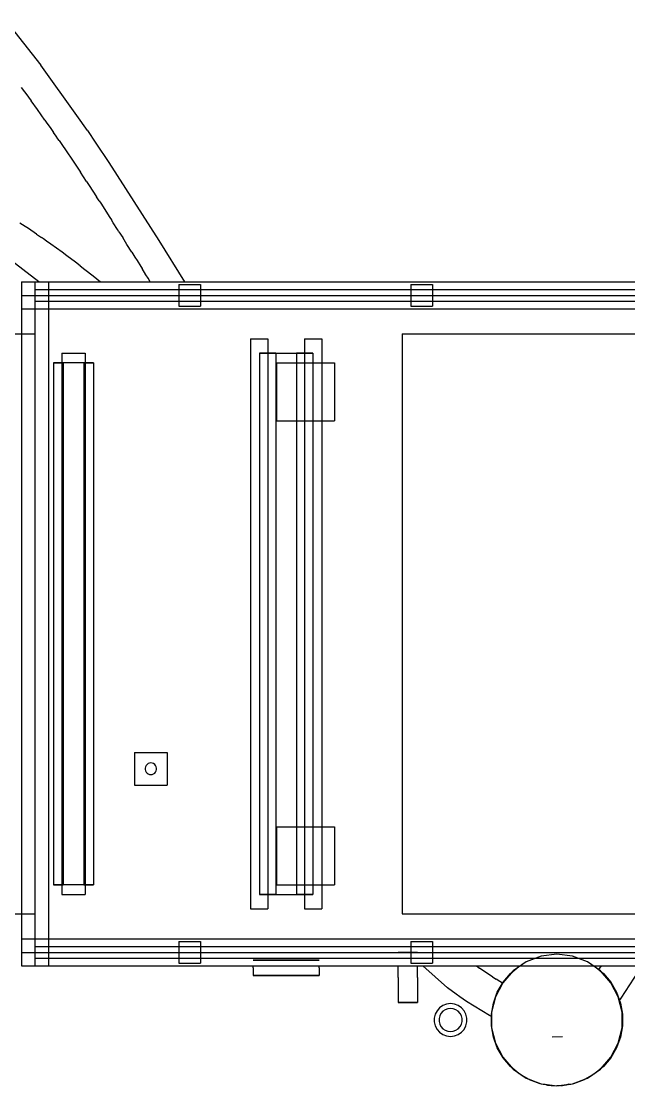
# Model space of a CAD drawing. Header units: millimetres. Extents: x -808 to -5, y -418 to 283.
# Drawn here: x -318.2 to -283.6, y -251.8 to -191.2 of the extents above; entities that cross this region are included whole.
import ezdxf

# ---------------------------------------------------------------- set-up
doc = ezdxf.new("R2010")
doc.units = ezdxf.units.MM
doc.layers.add('HIDDEN', color=8, linetype='Continuous')
doc.layers.add('VISIBLE', color=7, linetype='Continuous')

msp = doc.modelspace()

# ---------------------------------------------------------------- linework, layer by layer
at = {"layer": 'HIDDEN'}
for points in [[(-318.17, -206.059), (-316.63, -206.059)], [(-318.17, -206.059), (-318.17, -207.599)], [(-317.4, -206.059), (-97.4, -206.059)], [(-317.4, -206.059), (-97.4, -206.059)], [(-317.4, -206.059), (-317.4, -207.599)], [(-317.4, -206.059), (-317.4, -207.599)], [(-317.4, -206.059), (-97.4, -206.059)], [(-317.4, -206.059), (-317.4, -207.599)], [(-317.4, -206.059), (-316.63, -206.059)], [(-317.4, -206.499), (-97.4, -206.499)], [(-317.4, -206.499), (-97.4, -206.499)], [(-317.4, -206.499), (-317.4, -207.159)], [(-317.4, -206.499), (-317.4, -207.159)], [(-316.63, -206.059), (-316.63, -207.599)], [(-316.63, -206.059), (-316.63, -207.599)], [(-309.216, -206.213), (-307.984, -206.213)], [(-309.216, -206.213), (-307.984, -206.213)], [(-309.216, -206.213), (-309.216, -207.445)], [(-309.216, -206.213), (-309.216, -207.445)], [(-307.984, -206.213), (-307.984, -207.445)], [(-307.984, -206.213), (-307.984, -207.445)], [(-296.016, -206.213), (-294.784, -206.213)], [(-296.016, -206.213), (-294.784, -206.213)], [(-296.016, -206.213), (-296.016, -207.445)], [(-296.016, -206.213), (-296.016, -207.445)], [(-294.784, -206.213), (-294.784, -207.445)], [(-294.784, -206.213), (-294.784, -207.445)], [(-318.17, -206.829), (-318.17, -207.599)], [(-318.17, -206.829), (-316.63, -206.829)], [(-318.17, -206.829), (-316.63, -206.829)], [(-318.17, -206.829), (-318.17, -244.229)], [(-318.17, -206.829), (-318.17, -244.229)], [(-318.17, -206.829), (-316.63, -206.829)], [(-318.17, -206.829), (-318.17, -244.229)], [(-317.4, -206.829), (-97.4, -206.829)], [(-317.4, -206.829), (-97.4, -206.829)], [(-317.4, -206.829), (-317.4, -244.229)], [(-317.4, -206.829), (-317.4, -244.229)], [(-317.4, -206.829), (-97.4, -206.829)], [(-317.4, -206.829), (-97.4, -206.829)], [(-317.4, -206.829), (-317.4, -244.229)], [(-317.4, -206.829), (-317.4, -244.229)], [(-317.4, -206.829), (-97.4, -206.829)], [(-317.4, -206.829), (-97.4, -206.829)], [(-317.4, -206.829), (-317.4, -244.229)], [(-317.4, -206.829), (-317.4, -244.229)], [(-317.4, -207.159), (-97.4, -207.159)], [(-317.4, -207.159), (-97.4, -207.159)], [(-316.63, -206.829), (-316.63, -244.229)], [(-316.63, -206.829), (-316.63, -244.229)], [(-316.63, -206.829), (-316.63, -244.229)], [(-318.17, -207.599), (-316.63, -207.599)], [(-318.17, -207.599), (-316.63, -207.599)], [(-317.4, -207.599), (-97.4, -207.599)], [(-317.4, -207.599), (-97.4, -207.599)], [(-317.4, -207.599), (-97.4, -207.599)], [(-309.216, -207.445), (-307.984, -207.445)], [(-309.216, -207.445), (-307.984, -207.445)], [(-296.016, -207.445), (-294.784, -207.445)], [(-296.016, -207.445), (-294.784, -207.445)], [(-354.8, -209.029), (-317.4, -209.029)], [(-318.17, -209.029), (-317.4, -209.029)], [(-317.4, -209.029), (-317.4, -242.029)], [(-317.4, -209.029), (-317.4, -242.029)], [(-296.5, -209.029), (-232.7, -209.029)], [(-296.5, -209.029), (-232.7, -209.029)], [(-296.5, -209.029), (-296.5, -242.029)], [(-296.5, -209.029), (-296.5, -242.029)], [(-305.135, -209.304), (-304.145, -209.304)], [(-305.135, -209.304), (-304.145, -209.304)], [(-305.135, -209.304), (-305.135, -241.754)], [(-305.135, -209.304), (-305.135, -241.754)], [(-304.145, -209.304), (-304.145, -241.754)], [(-304.145, -209.304), (-304.145, -241.754)], [(-302.055, -209.304), (-301.065, -209.304)], [(-302.055, -209.304), (-301.065, -209.304)], [(-302.055, -209.304), (-302.055, -241.754)], [(-302.055, -209.304), (-302.055, -241.754)], [(-301.065, -209.304), (-301.065, -241.754)], [(-301.065, -209.304), (-301.065, -241.754)], [(-315.86, -210.129), (-314.54, -210.129)], [(-315.86, -210.129), (-314.54, -210.129)], [(-315.86, -210.129), (-315.86, -240.929)], [(-315.86, -210.129), (-315.86, -240.929)], [(-315.86, -210.129), (-314.54, -210.129)], [(-315.86, -210.129), (-314.54, -210.129)], [(-315.86, -210.129), (-315.86, -240.929)], [(-315.86, -210.129), (-315.86, -240.929)], [(-314.54, -210.129), (-314.54, -240.929)], [(-314.54, -210.129), (-314.54, -240.929)], [(-314.54, -210.129), (-314.54, -240.929)], [(-314.54, -210.129), (-314.54, -240.929)], [(-304.615, -210.129), (-302.515, -210.129)], [(-304.615, -210.129), (-303.685, -210.129)], [(-304.615, -210.129), (-304.615, -240.929)], [(-304.615, -210.129), (-302.515, -210.129)], [(-303.685, -210.129), (-304.615, -210.129)], [(-304.615, -210.129), (-304.615, -240.929)], [(-304.615, -210.129), (-302.515, -210.129)], [(-304.615, -210.129), (-303.685, -210.129)], [(-304.615, -210.129), (-304.615, -240.929)], [(-304.615, -210.129), (-302.515, -210.129)], [(-303.685, -210.129), (-304.615, -210.129)], [(-304.615, -210.129), (-304.615, -240.929)], [(-304.615, -210.129), (-302.515, -210.129)], [(-304.615, -210.129), (-303.685, -210.129)], [(-304.615, -210.129), (-304.615, -240.929)], [(-304.615, -210.129), (-302.515, -210.129)], [(-303.685, -210.129), (-304.615, -210.129)], [(-304.615, -210.129), (-304.615, -240.929)], [(-304.615, -210.129), (-302.515, -210.129)], [(-304.615, -210.129), (-303.685, -210.129)], [(-304.615, -210.129), (-304.615, -240.929)], [(-304.615, -210.129), (-302.515, -210.129)], [(-303.685, -210.129), (-304.615, -210.129)], [(-304.615, -210.129), (-304.615, -240.929)], [(-304.615, -210.129), (-302.515, -210.129)], [(-304.615, -210.129), (-303.685, -210.129)], [(-304.615, -210.129), (-304.615, -240.929)], [(-304.615, -210.129), (-302.515, -210.129)], [(-303.685, -210.129), (-304.615, -210.129)], [(-304.615, -210.129), (-304.615, -240.929)], [(-304.615, -210.129), (-302.515, -210.129)], [(-304.615, -210.129), (-303.685, -210.129)], [(-304.615, -210.129), (-304.615, -240.929)], [(-304.615, -210.129), (-302.515, -210.129)], [(-303.685, -210.129), (-304.615, -210.129)], [(-304.615, -210.129), (-304.615, -240.929)], [(-304.615, -210.129), (-302.515, -210.129)], [(-304.615, -210.129), (-303.685, -210.129)], [(-304.615, -210.129), (-304.615, -240.929)], [(-303.685, -210.129), (-301.585, -210.129)], [(-303.685, -210.129), (-303.685, -240.929)], [(-303.685, -210.129), (-301.585, -210.129)], [(-303.685, -210.129), (-303.685, -240.929)], [(-303.685, -210.129), (-301.585, -210.129)], [(-303.685, -210.129), (-303.685, -240.929)], [(-303.685, -210.129), (-301.585, -210.129)], [(-303.685, -210.129), (-303.685, -240.929)], [(-303.685, -210.129), (-301.585, -210.129)], [(-303.685, -210.129), (-303.685, -240.929)], [(-303.685, -210.129), (-301.585, -210.129)], [(-303.685, -210.129), (-303.685, -240.929)], [(-303.685, -210.129), (-301.585, -210.129)], [(-303.685, -210.129), (-303.685, -240.929)], [(-303.685, -210.129), (-301.585, -210.129)], [(-303.685, -210.129), (-303.685, -240.929)], [(-303.685, -210.129), (-301.585, -210.129)], [(-303.685, -210.129), (-303.685, -240.929)], [(-303.685, -210.129), (-301.585, -210.129)], [(-303.685, -210.129), (-303.685, -240.929)], [(-303.685, -210.129), (-301.585, -210.129)], [(-303.685, -210.129), (-303.685, -240.929)], [(-303.685, -210.129), (-301.585, -210.129)], [(-303.685, -210.129), (-303.685, -240.929)], [(-303.685, -210.129), (-301.585, -210.129)], [(-303.685, -210.129), (-303.685, -240.929)], [(-302.515, -210.129), (-301.585, -210.129)], [(-302.515, -210.129), (-302.515, -240.929)], [(-301.585, -210.129), (-302.515, -210.129)], [(-302.515, -210.129), (-302.515, -240.929)], [(-302.515, -210.129), (-301.585, -210.129)], [(-302.515, -210.129), (-302.515, -240.929)], [(-301.585, -210.129), (-302.515, -210.129)], [(-302.515, -210.129), (-302.515, -240.929)], [(-302.515, -210.129), (-301.585, -210.129)], [(-302.515, -210.129), (-302.515, -240.929)], [(-301.585, -210.129), (-302.515, -210.129)], [(-302.515, -210.129), (-302.515, -240.929)], [(-302.515, -210.129), (-301.585, -210.129)], [(-302.515, -210.129), (-302.515, -240.929)], [(-301.585, -210.129), (-302.515, -210.129)], [(-302.515, -210.129), (-302.515, -240.929)], [(-302.515, -210.129), (-301.585, -210.129)], [(-302.515, -210.129), (-302.515, -240.929)], [(-301.585, -210.129), (-302.515, -210.129)], [(-302.515, -210.129), (-302.515, -240.929)], [(-302.515, -210.129), (-301.585, -210.129)], [(-302.515, -210.129), (-302.515, -240.929)], [(-301.585, -210.129), (-302.515, -210.129)], [(-302.515, -210.129), (-302.515, -240.929)], [(-302.515, -210.129), (-301.585, -210.129)], [(-302.515, -210.129), (-302.515, -240.929)], [(-301.585, -210.129), (-301.585, -240.929)], [(-301.585, -210.129), (-301.585, -240.929)], [(-301.585, -210.129), (-301.585, -240.929)], [(-301.585, -210.129), (-301.585, -240.929)], [(-301.585, -210.129), (-301.585, -240.929)], [(-301.585, -210.129), (-301.585, -240.929)], [(-301.585, -210.129), (-301.585, -240.929)], [(-301.585, -210.129), (-301.585, -240.929)], [(-301.585, -210.129), (-301.585, -240.929)], [(-301.585, -210.129), (-301.585, -240.929)], [(-301.585, -210.129), (-301.585, -240.929)], [(-301.585, -210.129), (-301.585, -240.929)], [(-301.585, -210.129), (-301.585, -240.929)], [(-316.344, -210.679), (-315.781, -210.679)], [(-314.619, -210.679), (-316.344, -210.679)], [(-316.344, -210.679), (-316.344, -240.379)], [(-316.344, -210.679), (-315.781, -210.679)], [(-314.619, -210.679), (-316.344, -210.679)], [(-316.344, -210.679), (-316.344, -240.379)], [(-316.344, -210.679), (-315.781, -210.679)], [(-314.619, -210.679), (-316.344, -210.679)], [(-316.344, -210.679), (-316.344, -240.379)], [(-316.344, -210.679), (-315.781, -210.679)], [(-314.619, -210.679), (-316.344, -210.679)], [(-316.344, -210.679), (-316.344, -240.379)], [(-316.344, -210.679), (-315.781, -210.679)], [(-314.619, -210.679), (-316.344, -210.679)], [(-316.344, -210.679), (-316.344, -240.379)], [(-316.344, -210.679), (-315.781, -210.679)], [(-314.619, -210.679), (-316.344, -210.679)], [(-316.344, -210.679), (-316.344, -240.379)], [(-314.056, -210.679), (-315.781, -210.679)], [(-315.781, -210.679), (-315.781, -240.379)], [(-314.056, -210.679), (-315.781, -210.679)], [(-315.781, -210.679), (-315.781, -240.379)], [(-314.056, -210.679), (-315.781, -210.679)], [(-315.781, -210.679), (-315.781, -240.379)], [(-314.056, -210.679), (-315.781, -210.679)], [(-315.781, -210.679), (-315.781, -240.379)], [(-314.056, -210.679), (-315.781, -210.679)], [(-315.781, -210.679), (-315.781, -240.379)], [(-314.056, -210.679), (-315.781, -210.679)], [(-315.781, -210.679), (-315.781, -240.379)], [(-314.619, -210.679), (-314.056, -210.679)], [(-314.619, -210.679), (-314.619, -240.379)], [(-314.619, -210.679), (-314.056, -210.679)], [(-314.619, -210.679), (-314.619, -240.379)], [(-314.619, -210.679), (-314.056, -210.679)], [(-314.619, -210.679), (-314.619, -240.379)], [(-314.619, -210.679), (-314.056, -210.679)], [(-314.619, -210.679), (-314.619, -240.379)], [(-314.619, -210.679), (-314.056, -210.679)], [(-314.619, -210.679), (-314.619, -240.379)], [(-314.619, -210.679), (-314.056, -210.679)], [(-314.619, -210.679), (-314.619, -240.379)], [(-314.056, -210.679), (-314.056, -240.379)], [(-314.056, -210.679), (-314.056, -240.379)], [(-314.056, -210.679), (-314.056, -240.379)], [(-314.056, -210.679), (-314.056, -240.379)], [(-314.056, -210.679), (-314.056, -240.379)], [(-314.056, -210.679), (-314.056, -240.379)], [(-303.65, -210.679), (-300.35, -210.679)], [(-303.65, -210.679), (-300.35, -210.679)], [(-303.65, -210.679), (-303.65, -213.979)], [(-303.65, -210.679), (-303.65, -213.979)], [(-300.35, -210.679), (-300.35, -213.979)], [(-300.35, -210.679), (-300.35, -213.979)], [(-303.65, -213.979), (-300.35, -213.979)], [(-303.65, -213.979), (-300.35, -213.979)], [(-311.735, -232.844), (-309.865, -232.844)], [(-311.735, -232.844), (-309.865, -232.844)], [(-311.735, -232.844), (-311.735, -234.714)], [(-311.735, -232.844), (-311.735, -234.714)], [(-309.865, -232.844), (-309.865, -234.714)], [(-309.865, -232.844), (-309.865, -234.714)], [(-311.109, -233.662), (-311.128, -233.739)], [(-311.109, -233.662), (-311.128, -233.739)], [(-311.128, -233.739), (-311.128, -233.819)], [(-311.128, -233.739), (-311.128, -233.819)], [(-311.128, -233.819), (-311.109, -233.896)], [(-311.128, -233.819), (-311.109, -233.896)], [(-311.072, -233.591), (-311.109, -233.662)], [(-311.072, -233.591), (-311.109, -233.662)], [(-311.019, -233.532), (-311.072, -233.591)], [(-311.019, -233.532), (-311.072, -233.591)], [(-310.953, -233.487), (-311.019, -233.532)], [(-310.953, -233.487), (-311.019, -233.532)], [(-310.879, -233.458), (-310.953, -233.487)], [(-310.879, -233.458), (-310.953, -233.487)], [(-310.8, -233.449), (-310.879, -233.458)], [(-310.8, -233.449), (-310.879, -233.458)], [(-310.721, -233.458), (-310.8, -233.449)], [(-310.721, -233.458), (-310.8, -233.449)], [(-310.647, -233.487), (-310.721, -233.458)], [(-310.647, -233.487), (-310.721, -233.458)], [(-310.581, -233.532), (-310.647, -233.487)], [(-310.581, -233.532), (-310.647, -233.487)], [(-310.528, -233.591), (-310.581, -233.532)], [(-310.528, -233.591), (-310.581, -233.532)], [(-310.491, -233.662), (-310.528, -233.591)], [(-310.491, -233.662), (-310.528, -233.591)], [(-310.472, -233.739), (-310.491, -233.662)], [(-310.472, -233.739), (-310.491, -233.662)], [(-310.491, -233.896), (-310.472, -233.819)], [(-310.491, -233.896), (-310.472, -233.819)], [(-310.472, -233.819), (-310.472, -233.739)], [(-310.472, -233.819), (-310.472, -233.739)], [(-311.109, -233.896), (-311.072, -233.966)], [(-311.109, -233.896), (-311.072, -233.966)], [(-311.072, -233.966), (-311.019, -234.026)], [(-311.072, -233.966), (-311.019, -234.026)], [(-311.019, -234.026), (-310.953, -234.071)], [(-311.019, -234.026), (-310.953, -234.071)], [(-310.953, -234.071), (-310.879, -234.099)], [(-310.953, -234.071), (-310.879, -234.099)], [(-310.879, -234.099), (-310.8, -234.109)], [(-310.879, -234.099), (-310.8, -234.109)], [(-310.8, -234.109), (-310.721, -234.099)], [(-310.8, -234.109), (-310.721, -234.099)], [(-310.721, -234.099), (-310.647, -234.071)], [(-310.721, -234.099), (-310.647, -234.071)], [(-310.647, -234.071), (-310.581, -234.026)], [(-310.647, -234.071), (-310.581, -234.026)], [(-310.581, -234.026), (-310.528, -233.966)], [(-310.581, -234.026), (-310.528, -233.966)], [(-310.528, -233.966), (-310.491, -233.896)], [(-310.528, -233.966), (-310.491, -233.896)], [(-311.735, -234.714), (-309.865, -234.714)], [(-311.735, -234.714), (-309.865, -234.714)], [(-303.65, -237.079), (-300.35, -237.079)], [(-303.65, -237.079), (-300.35, -237.079)], [(-303.65, -237.079), (-303.65, -240.379)], [(-303.65, -237.079), (-303.65, -240.379)], [(-300.35, -237.079), (-300.35, -240.379)], [(-300.35, -237.079), (-300.35, -240.379)], [(-316.344, -240.379), (-315.781, -240.379)], [(-314.619, -240.379), (-316.344, -240.379)], [(-316.344, -240.379), (-315.781, -240.379)], [(-314.619, -240.379), (-316.344, -240.379)], [(-316.344, -240.379), (-315.781, -240.379)], [(-314.619, -240.379), (-316.344, -240.379)], [(-316.344, -240.379), (-315.781, -240.379)], [(-314.619, -240.379), (-316.344, -240.379)], [(-316.344, -240.379), (-315.781, -240.379)], [(-314.619, -240.379), (-316.344, -240.379)], [(-316.344, -240.379), (-315.781, -240.379)], [(-314.619, -240.379), (-316.344, -240.379)], [(-314.056, -240.379), (-315.781, -240.379)], [(-314.056, -240.379), (-315.781, -240.379)], [(-314.056, -240.379), (-315.781, -240.379)], [(-314.056, -240.379), (-315.781, -240.379)], [(-314.056, -240.379), (-315.781, -240.379)], [(-314.056, -240.379), (-315.781, -240.379)], [(-314.619, -240.379), (-314.056, -240.379)], [(-314.619, -240.379), (-314.056, -240.379)], [(-314.619, -240.379), (-314.056, -240.379)], [(-314.619, -240.379), (-314.056, -240.379)], [(-314.619, -240.379), (-314.056, -240.379)], [(-314.619, -240.379), (-314.056, -240.379)], [(-303.65, -240.379), (-300.35, -240.379)], [(-303.65, -240.379), (-300.35, -240.379)], [(-315.86, -240.929), (-314.54, -240.929)], [(-315.86, -240.929), (-314.54, -240.929)], [(-315.86, -240.929), (-314.54, -240.929)], [(-315.86, -240.929), (-314.54, -240.929)], [(-304.615, -240.929), (-302.515, -240.929)], [(-304.615, -240.929), (-303.685, -240.929)], [(-304.615, -240.929), (-302.515, -240.929)], [(-303.685, -240.929), (-304.615, -240.929)], [(-304.615, -240.929), (-302.515, -240.929)], [(-304.615, -240.929), (-303.685, -240.929)], [(-304.615, -240.929), (-302.515, -240.929)], [(-303.685, -240.929), (-304.615, -240.929)], [(-304.615, -240.929), (-302.515, -240.929)], [(-304.615, -240.929), (-303.685, -240.929)], [(-304.615, -240.929), (-302.515, -240.929)], [(-303.685, -240.929), (-304.615, -240.929)], [(-304.615, -240.929), (-302.515, -240.929)], [(-304.615, -240.929), (-303.685, -240.929)], [(-304.615, -240.929), (-302.515, -240.929)], [(-303.685, -240.929), (-304.615, -240.929)], [(-304.615, -240.929), (-302.515, -240.929)], [(-304.615, -240.929), (-303.685, -240.929)], [(-304.615, -240.929), (-302.515, -240.929)], [(-303.685, -240.929), (-304.615, -240.929)], [(-304.615, -240.929), (-302.515, -240.929)], [(-304.615, -240.929), (-303.685, -240.929)], [(-304.615, -240.929), (-302.515, -240.929)], [(-303.685, -240.929), (-304.615, -240.929)], [(-304.615, -240.929), (-302.515, -240.929)], [(-304.615, -240.929), (-303.685, -240.929)], [(-303.685, -240.929), (-301.585, -240.929)], [(-303.685, -240.929), (-301.585, -240.929)], [(-303.685, -240.929), (-301.585, -240.929)], [(-303.685, -240.929), (-301.585, -240.929)], [(-303.685, -240.929), (-301.585, -240.929)], [(-303.685, -240.929), (-301.585, -240.929)], [(-303.685, -240.929), (-301.585, -240.929)], [(-303.685, -240.929), (-301.585, -240.929)], [(-303.685, -240.929), (-301.585, -240.929)], [(-303.685, -240.929), (-301.585, -240.929)], [(-303.685, -240.929), (-301.585, -240.929)], [(-303.685, -240.929), (-301.585, -240.929)], [(-303.685, -240.929), (-301.585, -240.929)], [(-302.515, -240.929), (-301.585, -240.929)], [(-301.585, -240.929), (-302.515, -240.929)], [(-302.515, -240.929), (-301.585, -240.929)], [(-301.585, -240.929), (-302.515, -240.929)], [(-302.515, -240.929), (-301.585, -240.929)], [(-301.585, -240.929), (-302.515, -240.929)], [(-302.515, -240.929), (-301.585, -240.929)], [(-301.585, -240.929), (-302.515, -240.929)], [(-302.515, -240.929), (-301.585, -240.929)], [(-301.585, -240.929), (-302.515, -240.929)], [(-302.515, -240.929), (-301.585, -240.929)], [(-301.585, -240.929), (-302.515, -240.929)], [(-302.515, -240.929), (-301.585, -240.929)], [(-354.8, -242.029), (-317.4, -242.029)], [(-318.17, -242.029), (-317.4, -242.029)], [(-305.135, -241.754), (-304.145, -241.754)], [(-305.135, -241.754), (-304.145, -241.754)], [(-302.055, -241.754), (-301.065, -241.754)], [(-302.055, -241.754), (-301.065, -241.754)], [(-296.5, -242.029), (-232.7, -242.029)], [(-296.5, -242.029), (-232.7, -242.029)], [(-318.17, -243.459), (-316.63, -243.459)], [(-318.17, -243.459), (-316.63, -243.459)], [(-318.17, -243.459), (-318.17, -244.229)], [(-318.17, -243.459), (-318.17, -244.999)], [(-317.4, -243.459), (-97.4, -243.459)], [(-317.4, -243.459), (-97.4, -243.459)], [(-317.4, -243.459), (-317.4, -244.999)], [(-317.4, -243.459), (-317.4, -244.999)], [(-317.4, -243.459), (-97.4, -243.459)], [(-317.4, -243.459), (-317.4, -244.999)], [(-316.63, -243.459), (-316.63, -244.999)], [(-316.63, -243.459), (-316.63, -244.999)], [(-317.4, -243.899), (-97.4, -243.899)], [(-317.4, -243.899), (-97.4, -243.899)], [(-317.4, -243.899), (-317.4, -244.559)], [(-317.4, -243.899), (-317.4, -244.559)], [(-309.216, -243.613), (-307.984, -243.613)], [(-309.216, -243.613), (-307.984, -243.613)], [(-309.216, -243.613), (-309.216, -244.845)], [(-309.216, -243.613), (-309.216, -244.845)], [(-307.984, -243.613), (-307.984, -244.845)], [(-307.984, -243.613), (-307.984, -244.845)], [(-296.016, -243.613), (-294.784, -243.613)], [(-296.016, -243.613), (-294.784, -243.613)], [(-296.016, -243.613), (-296.016, -244.845)], [(-296.016, -243.613), (-296.016, -244.845)], [(-294.784, -243.613), (-294.784, -244.845)], [(-294.784, -243.613), (-294.784, -244.845)], [(-318.17, -244.229), (-316.63, -244.229)], [(-318.17, -244.229), (-316.63, -244.229)], [(-318.17, -244.229), (-316.63, -244.229)], [(-317.4, -244.229), (-97.4, -244.229)], [(-317.4, -244.229), (-97.4, -244.229)], [(-317.4, -244.229), (-97.4, -244.229)], [(-317.4, -244.229), (-97.4, -244.229)], [(-317.4, -244.229), (-97.4, -244.229)], [(-317.4, -244.229), (-97.4, -244.229)], [(-317.4, -244.559), (-97.4, -244.559)], [(-317.4, -244.559), (-97.4, -244.559)], [(-304.97, -244.669), (-304.956, -244.669)], [(-304.956, -244.669), (-304.97, -244.669)], [(-304.956, -244.669), (-304.848, -244.669)], [(-304.848, -244.669), (-304.956, -244.669)], [(-304.848, -244.669), (-304.639, -244.669)], [(-304.639, -244.669), (-304.848, -244.669)], [(-304.639, -244.669), (-304.34, -244.669)], [(-304.34, -244.669), (-304.639, -244.669)], [(-304.34, -244.669), (-303.969, -244.669)], [(-303.969, -244.669), (-304.34, -244.669)], [(-303.969, -244.669), (-303.548, -244.669)], [(-303.548, -244.669), (-303.969, -244.669)], [(-303.548, -244.669), (-303.1, -244.669)], [(-303.1, -244.669), (-303.548, -244.669)], [(-302.652, -244.669), (-303.1, -244.669)], [(-303.1, -244.669), (-302.652, -244.669)], [(-302.231, -244.669), (-302.652, -244.669)], [(-302.652, -244.669), (-302.231, -244.669)], [(-301.86, -244.669), (-302.231, -244.669)], [(-302.231, -244.669), (-301.86, -244.669)], [(-301.561, -244.669), (-301.86, -244.669)], [(-301.86, -244.669), (-301.561, -244.669)], [(-301.352, -244.669), (-301.561, -244.669)], [(-301.561, -244.669), (-301.352, -244.669)], [(-301.244, -244.669), (-301.352, -244.669)], [(-301.352, -244.669), (-301.244, -244.669)], [(-301.23, -244.669), (-301.244, -244.669)], [(-301.244, -244.669), (-301.23, -244.669)], [(-296.72, -244.229), (-296.716, -244.229)], [(-296.716, -244.229), (-296.72, -244.229)], [(-296.716, -244.229), (-296.684, -244.229)], [(-296.684, -244.229), (-296.716, -244.229)], [(-296.684, -244.229), (-296.623, -244.229)], [(-296.623, -244.229), (-296.684, -244.229)], [(-296.623, -244.229), (-296.535, -244.229)], [(-296.535, -244.229), (-296.623, -244.229)], [(-296.535, -244.229), (-296.426, -244.229)], [(-296.426, -244.229), (-296.535, -244.229)], [(-296.426, -244.229), (-296.302, -244.229)], [(-296.302, -244.229), (-296.426, -244.229)], [(-296.302, -244.229), (-296.17, -244.229)], [(-296.17, -244.229), (-296.302, -244.229)], [(-296.038, -244.229), (-296.17, -244.229)], [(-296.17, -244.229), (-296.038, -244.229)], [(-295.914, -244.229), (-296.038, -244.229)], [(-296.038, -244.229), (-295.914, -244.229)], [(-295.805, -244.229), (-295.914, -244.229)], [(-295.914, -244.229), (-295.805, -244.229)], [(-295.717, -244.229), (-295.805, -244.229)], [(-295.805, -244.229), (-295.717, -244.229)], [(-295.656, -244.229), (-295.717, -244.229)], [(-295.717, -244.229), (-295.656, -244.229)], [(-295.624, -244.229), (-295.656, -244.229)], [(-295.656, -244.229), (-295.624, -244.229)], [(-295.62, -244.229), (-295.624, -244.229)], [(-295.624, -244.229), (-295.62, -244.229)], [(-289.438, -244.767), (-290.18, -245.279)], [(-289.438, -244.767), (-290.067, -245.201)], [(-288.595, -244.448), (-289.438, -244.767)], [(-288.595, -244.448), (-289.438, -244.767)], [(-287.7, -244.339), (-288.595, -244.448)], [(-287.7, -244.339), (-288.595, -244.448)], [(-286.805, -244.448), (-287.7, -244.339)], [(-286.805, -244.448), (-287.7, -244.339)], [(-285.962, -244.767), (-286.805, -244.448)], [(-285.962, -244.767), (-286.805, -244.448)], [(-285.22, -245.279), (-285.962, -244.767)], [(-285.333, -245.201), (-285.962, -244.767)], [(-318.17, -244.999), (-316.63, -244.999)], [(-317.4, -244.999), (-97.4, -244.999)], [(-317.4, -244.999), (-97.4, -244.999)], [(-317.4, -244.999), (-97.4, -244.999)], [(-317.4, -244.999), (-316.63, -244.999)], [(-309.216, -244.845), (-307.984, -244.845)], [(-309.216, -244.845), (-307.984, -244.845)], [(-296.016, -244.845), (-294.784, -244.845)], [(-296.016, -244.845), (-294.784, -244.845)], [(-290.18, -245.279), (-290.778, -245.954)], [(-290.238, -245.345), (-290.771, -245.946)], [(-284.622, -245.954), (-285.22, -245.279)], [(-284.629, -245.946), (-285.162, -245.345)], [(-304.97, -245.549), (-304.956, -245.549)], [(-304.956, -245.549), (-304.848, -245.549)], [(-304.848, -245.549), (-304.639, -245.549)], [(-304.639, -245.549), (-304.34, -245.549)], [(-304.34, -245.549), (-303.969, -245.549)], [(-303.969, -245.549), (-303.548, -245.549)], [(-303.548, -245.549), (-303.1, -245.549)], [(-303.1, -245.549), (-302.652, -245.549)], [(-302.652, -245.549), (-302.231, -245.549)], [(-302.231, -245.549), (-301.86, -245.549)], [(-301.86, -245.549), (-301.561, -245.549)], [(-301.561, -245.549), (-301.352, -245.549)], [(-301.352, -245.549), (-301.244, -245.549)], [(-301.244, -245.549), (-301.23, -245.549)], [(-290.778, -245.954), (-291.197, -246.753)], [(-284.203, -246.753), (-284.622, -245.954)], [(-290.802, -246.001), (-291.149, -246.661)], [(-284.251, -246.661), (-284.598, -246.001)], [(-296.72, -247.089), (-296.716, -247.089)], [(-296.716, -247.089), (-296.684, -247.089)], [(-296.684, -247.089), (-296.623, -247.089)], [(-296.623, -247.089), (-296.535, -247.089)], [(-296.535, -247.089), (-296.426, -247.089)], [(-296.426, -247.089), (-296.302, -247.089)], [(-296.302, -247.089), (-296.17, -247.089)], [(-296.17, -247.089), (-296.038, -247.089)], [(-296.038, -247.089), (-295.914, -247.089)], [(-295.914, -247.089), (-295.805, -247.089)], [(-295.805, -247.089), (-295.717, -247.089)], [(-295.717, -247.089), (-295.656, -247.089)], [(-295.656, -247.089), (-295.624, -247.089)], [(-295.624, -247.089), (-295.62, -247.089)], [(-293.974, -247.171), (-294.185, -247.251)], [(-293.75, -247.144), (-293.974, -247.171)], [(-293.526, -247.171), (-293.75, -247.144)], [(-293.315, -247.251), (-293.526, -247.171)], [(-291.197, -246.753), (-291.413, -247.628)], [(-291.228, -246.878), (-291.381, -247.5)], [(-283.987, -247.628), (-284.203, -246.753)], [(-284.019, -247.5), (-284.172, -246.878)], [(-294.624, -247.747), (-294.678, -247.966)], [(-294.519, -247.548), (-294.624, -247.747)], [(-294.37, -247.379), (-294.519, -247.548)], [(-294.185, -247.251), (-294.37, -247.379)], [(-294.293, -247.704), (-294.367, -247.845)], [(-294.293, -247.704), (-294.367, -247.845)], [(-294.188, -247.585), (-294.293, -247.704)], [(-294.188, -247.585), (-294.293, -247.704)], [(-294.057, -247.494), (-294.188, -247.585)], [(-294.057, -247.494), (-294.188, -247.585)], [(-293.908, -247.438), (-294.057, -247.494)], [(-293.908, -247.438), (-294.057, -247.494)], [(-293.75, -247.419), (-293.908, -247.438)], [(-293.75, -247.419), (-293.908, -247.438)], [(-293.592, -247.438), (-293.75, -247.419)], [(-293.592, -247.438), (-293.75, -247.419)], [(-293.443, -247.494), (-293.592, -247.438)], [(-293.443, -247.494), (-293.592, -247.438)], [(-293.312, -247.585), (-293.443, -247.494)], [(-293.312, -247.585), (-293.443, -247.494)], [(-293.13, -247.379), (-293.315, -247.251)], [(-293.207, -247.704), (-293.312, -247.585)], [(-293.207, -247.704), (-293.312, -247.585)], [(-293.133, -247.845), (-293.207, -247.704)], [(-293.133, -247.845), (-293.207, -247.704)], [(-292.981, -247.548), (-293.13, -247.379)], [(-292.876, -247.747), (-292.981, -247.548)], [(-292.822, -247.966), (-292.876, -247.747)], [(-291.413, -247.628), (-291.413, -248.53)], [(-291.413, -247.679), (-291.413, -248.479)], [(-283.987, -248.53), (-283.987, -247.628)], [(-283.987, -248.479), (-283.987, -247.679)], [(-294.678, -247.966), (-294.678, -248.192)], [(-294.678, -248.192), (-294.624, -248.41)], [(-294.624, -248.41), (-294.519, -248.61)], [(-294.367, -247.845), (-294.405, -247.999)], [(-294.367, -247.845), (-294.405, -247.999)], [(-294.405, -247.999), (-294.405, -248.158)], [(-294.405, -247.999), (-294.405, -248.158)], [(-294.405, -248.158), (-294.367, -248.313)], [(-294.405, -248.158), (-294.367, -248.313)], [(-294.367, -248.313), (-294.293, -248.454)], [(-294.367, -248.313), (-294.293, -248.454)], [(-293.207, -248.454), (-293.133, -248.313)], [(-293.207, -248.454), (-293.133, -248.313)], [(-293.095, -247.999), (-293.133, -247.845)], [(-293.095, -247.999), (-293.133, -247.845)], [(-293.133, -248.313), (-293.095, -248.158)], [(-293.133, -248.313), (-293.095, -248.158)], [(-293.095, -248.158), (-293.095, -247.999)], [(-293.095, -248.158), (-293.095, -247.999)], [(-292.981, -248.61), (-292.876, -248.41)], [(-292.876, -248.41), (-292.822, -248.192)], [(-292.822, -248.192), (-292.822, -247.966)], [(-294.519, -248.61), (-294.37, -248.779)], [(-294.37, -248.779), (-294.185, -248.907)], [(-294.293, -248.454), (-294.188, -248.573)], [(-294.293, -248.454), (-294.188, -248.573)], [(-294.188, -248.573), (-294.057, -248.663)], [(-294.188, -248.573), (-294.057, -248.663)], [(-294.185, -248.907), (-293.974, -248.987)], [(-294.057, -248.663), (-293.908, -248.72)], [(-294.057, -248.663), (-293.908, -248.72)], [(-293.974, -248.987), (-293.75, -249.014)], [(-293.908, -248.72), (-293.75, -248.739)], [(-293.908, -248.72), (-293.75, -248.739)], [(-293.75, -248.739), (-293.592, -248.72)], [(-293.75, -248.739), (-293.592, -248.72)], [(-293.75, -249.014), (-293.526, -248.987)], [(-293.592, -248.72), (-293.443, -248.663)], [(-293.592, -248.72), (-293.443, -248.663)], [(-293.526, -248.987), (-293.315, -248.907)], [(-293.443, -248.663), (-293.312, -248.573)], [(-293.443, -248.663), (-293.312, -248.573)], [(-293.315, -248.907), (-293.13, -248.779)], [(-293.312, -248.573), (-293.207, -248.454)], [(-293.312, -248.573), (-293.207, -248.454)], [(-293.13, -248.779), (-292.981, -248.61)], [(-291.413, -248.53), (-291.197, -249.405)], [(-291.381, -248.658), (-291.228, -249.279)], [(-287.964, -249.031), (-287.381, -249.018)], [(-284.203, -249.405), (-283.987, -248.53)], [(-284.172, -249.279), (-284.019, -248.658)], [(-291.197, -249.405), (-290.778, -250.203)], [(-291.149, -249.497), (-290.802, -250.157)], [(-284.622, -250.203), (-284.203, -249.405)], [(-284.598, -250.157), (-284.251, -249.497)], [(-290.778, -250.203), (-290.18, -250.878)], [(-290.771, -250.211), (-290.238, -250.813)], [(-285.22, -250.878), (-284.622, -250.203)], [(-285.162, -250.813), (-284.629, -250.211)], [(-290.18, -250.878), (-289.438, -251.39)], [(-290.067, -250.956), (-289.553, -251.311)], [(-289.438, -251.39), (-288.595, -251.71)], [(-289.373, -251.415), (-289.056, -251.535)], [(-286.805, -251.71), (-285.962, -251.39)], [(-286.344, -251.535), (-286.027, -251.415)], [(-285.962, -251.39), (-285.22, -250.878)], [(-285.847, -251.311), (-285.333, -250.956)], [(-288.595, -251.71), (-287.7, -251.819)], [(-288.383, -251.736), (-287.7, -251.819)], [(-287.7, -251.819), (-286.805, -251.71)], [(-287.7, -251.819), (-287.017, -251.736)]]:
    msp.add_lwpolyline(points, dxfattribs=at)
at = {"layer": 'VISIBLE'}
for points in [[(-319.033, -191.23), (-317.065, -193.727)], [(-315.005, -196.586), (-317.065, -193.727)], [(-318.174, -194.998), (-317.988, -195.249)], [(-317.988, -195.249), (-317.921, -195.34)], [(-317.921, -195.34), (-317.616, -195.757)], [(-317.259, -196.252), (-317.616, -195.757)], [(-316.826, -196.861), (-317.259, -196.252)], [(-316.826, -196.861), (-316.714, -197.02)], [(-314.409, -197.454), (-315.005, -196.586)], [(-316.714, -197.02), (-316.535, -197.276)], [(-316.535, -197.276), (-316.341, -197.554)], [(-314.409, -197.454), (-313.924, -198.171)], [(-316.19, -197.774), (-316.341, -197.554)], [(-316.094, -197.913), (-316.19, -197.774)], [(-316.021, -198.019), (-316.094, -197.913)], [(-316.021, -198.019), (-315.466, -198.834)], [(-313.924, -198.171), (-313.19, -199.274)], [(-315.466, -198.834), (-315.416, -198.909)], [(-315.416, -198.909), (-314.813, -199.81)], [(-313.19, -199.274), (-310.356, -203.702)], [(-314.455, -200.352), (-314.813, -199.81)], [(-314.455, -200.352), (-314.31, -200.574)], [(-314.31, -200.574), (-314.099, -200.896)], [(-314.099, -200.896), (-313.888, -201.222)], [(-313.744, -201.443), (-313.888, -201.222)], [(-313.744, -201.443), (-313.654, -201.582)], [(-313.654, -201.582), (-313.127, -202.404)], [(-317.944, -202.917), (-318.254, -202.712)], [(-317.769, -203.034), (-317.944, -202.917)], [(-313.127, -202.404), (-313.041, -202.539)], [(-312.939, -202.698), (-313.041, -202.539)], [(-312.691, -203.09), (-312.939, -202.698)], [(-317.312, -203.344), (-317.769, -203.034)], [(-317.312, -203.344), (-317.032, -203.537)], [(-316.915, -203.618), (-317.032, -203.537)], [(-312.614, -203.211), (-312.691, -203.09)], [(-312.614, -203.211), (-312.403, -203.545)], [(-312.16, -203.931), (-312.403, -203.545)], [(-316.73, -203.747), (-316.915, -203.618)], [(-316.486, -203.919), (-316.73, -203.747)], [(-315.851, -204.375), (-316.486, -203.919)], [(-311.88, -204.377), (-312.16, -203.931)], [(-310.356, -203.702), (-308.894, -206.059)], [(-317.183, -206.059), (-319, -204.663)], [(-315.583, -204.572), (-315.851, -204.375)], [(-315.094, -204.937), (-315.583, -204.572)], [(-311.88, -204.377), (-311.708, -204.652)], [(-311.708, -204.652), (-311.588, -204.844)], [(-314.823, -205.143), (-315.094, -204.937)], [(-314.823, -205.143), (-314.553, -205.351)], [(-314.553, -205.351), (-314.092, -205.715)], [(-311.588, -204.844), (-311.377, -205.183)], [(-311.377, -205.183), (-311.302, -205.303)], [(-311.083, -205.654), (-311.302, -205.303)], [(-314.092, -205.715), (-313.669, -206.059)], [(-310.957, -205.857), (-311.083, -205.654)], [(-310.832, -206.059), (-310.957, -205.857)], [(-318.17, -206.059), (-317.4, -206.059)], [(-318.17, -206.059), (-318.17, -206.829)], [(-317.4, -206.059), (-97.4, -206.059)], [(-317.4, -206.059), (-317.4, -207.599)], [(-318.17, -206.829), (-316.63, -206.829)], [(-318.17, -206.829), (-318.17, -244.229)], [(-316.63, -206.829), (-316.63, -244.229)], [(-317.4, -207.599), (-97.4, -207.599)], [(-320.315, -209.029), (-318.17, -209.029)], [(-320.315, -242.029), (-318.17, -242.029)], [(-317.4, -243.459), (-97.4, -243.459)], [(-317.4, -243.459), (-317.4, -244.999)], [(-318.17, -244.229), (-318.17, -244.999)], [(-318.17, -244.229), (-316.63, -244.229)], [(-318.17, -244.999), (-317.4, -244.999)], [(-317.4, -244.999), (-97.4, -244.999)], [(-304.97, -245.109), (-304.97, -244.999)], [(-304.97, -245.109), (-304.97, -245.549)], [(-301.23, -245.109), (-301.23, -244.999)], [(-301.23, -245.109), (-301.23, -245.549)], [(-296.72, -245.659), (-296.72, -244.999)], [(-295.62, -245.659), (-295.62, -244.999)], [(-293.919, -246.242), (-295.328, -244.999)], [(-292.276, -244.999), (-292.108, -245.124)], [(-291.738, -245.38), (-292.108, -245.124)], [(-291.364, -245.626), (-291.738, -245.38)], [(-290.345, -245.434), (-289.845, -245.015)], [(-290.18, -245.279), (-290.238, -245.345)], [(-290.067, -245.201), (-290.18, -245.279)], [(-289.845, -245.015), (-289.817, -244.999)], [(-285.583, -244.999), (-285.555, -245.015)], [(-285.555, -245.015), (-285.055, -245.434)], [(-285.22, -245.279), (-285.333, -245.201)], [(-285.268, -245.124), (-285.326, -245.206)], [(-285.188, -244.999), (-285.268, -245.124)], [(-285.162, -245.345), (-285.22, -245.279)], [(-284.043, -246.831), (-283.059, -245.309)], [(-304.956, -245.549), (-304.97, -245.549)], [(-304.848, -245.549), (-304.956, -245.549)], [(-304.639, -245.549), (-304.848, -245.549)], [(-304.34, -245.549), (-304.639, -245.549)], [(-303.969, -245.549), (-304.34, -245.549)], [(-303.548, -245.549), (-303.969, -245.549)], [(-303.1, -245.549), (-303.548, -245.549)], [(-302.652, -245.549), (-303.1, -245.549)], [(-302.231, -245.549), (-302.652, -245.549)], [(-301.86, -245.549), (-302.231, -245.549)], [(-301.561, -245.549), (-301.86, -245.549)], [(-301.352, -245.549), (-301.561, -245.549)], [(-301.244, -245.549), (-301.352, -245.549)], [(-301.23, -245.549), (-301.244, -245.549)], [(-296.72, -245.659), (-296.72, -247.089)], [(-295.62, -245.659), (-295.62, -247.089)], [(-291.364, -245.626), (-291.15, -245.761)], [(-290.954, -245.88), (-291.15, -245.761)], [(-291.09, -246.498), (-290.764, -245.934)], [(-290.789, -245.975), (-290.954, -245.88)], [(-290.778, -245.954), (-290.802, -246.001)], [(-290.771, -245.946), (-290.778, -245.954)], [(-290.764, -245.934), (-290.345, -245.434)], [(-285.055, -245.434), (-284.636, -245.934)], [(-284.636, -245.934), (-284.31, -246.498)], [(-284.622, -245.954), (-284.629, -245.946)], [(-284.598, -246.001), (-284.622, -245.954)], [(-293.422, -246.615), (-293.919, -246.242)], [(-291.313, -247.111), (-291.09, -246.498)], [(-284.31, -246.498), (-284.087, -247.111)], [(-296.716, -247.089), (-296.72, -247.089)], [(-296.684, -247.089), (-296.716, -247.089)], [(-296.623, -247.089), (-296.684, -247.089)], [(-296.535, -247.089), (-296.623, -247.089)], [(-296.426, -247.089), (-296.535, -247.089)], [(-296.302, -247.089), (-296.426, -247.089)], [(-296.17, -247.089), (-296.302, -247.089)], [(-296.038, -247.089), (-296.17, -247.089)], [(-295.914, -247.089), (-296.038, -247.089)], [(-295.805, -247.089), (-295.914, -247.089)], [(-295.717, -247.089), (-295.805, -247.089)], [(-295.656, -247.089), (-295.717, -247.089)], [(-295.624, -247.089), (-295.656, -247.089)], [(-295.62, -247.089), (-295.624, -247.089)], [(-293.974, -247.171), (-294.185, -247.251)], [(-293.75, -247.144), (-293.974, -247.171)], [(-293.526, -247.171), (-293.75, -247.144)], [(-293.315, -247.251), (-293.526, -247.171)], [(-293.215, -246.764), (-293.422, -246.615)], [(-292.845, -247.019), (-293.215, -246.764)], [(-291.527, -247.827), (-292.845, -247.019)], [(-291.426, -247.753), (-291.313, -247.111)], [(-291.197, -246.753), (-291.228, -246.878)], [(-291.149, -246.661), (-291.197, -246.753)], [(-284.203, -246.753), (-284.251, -246.661)], [(-284.172, -246.878), (-284.203, -246.753)], [(-284.142, -246.96), (-284.043, -246.831)], [(-284.087, -247.111), (-283.974, -247.753)], [(-294.624, -247.747), (-294.678, -247.966)], [(-294.519, -247.548), (-294.624, -247.747)], [(-294.37, -247.379), (-294.519, -247.548)], [(-294.185, -247.251), (-294.37, -247.379)], [(-293.13, -247.379), (-293.315, -247.251)], [(-292.981, -247.548), (-293.13, -247.379)], [(-292.876, -247.747), (-292.981, -247.548)], [(-292.822, -247.966), (-292.876, -247.747)], [(-291.426, -248.405), (-291.426, -247.753)], [(-291.381, -247.5), (-291.413, -247.628)], [(-291.413, -247.628), (-291.413, -247.679)], [(-283.987, -247.628), (-284.019, -247.5)], [(-283.987, -247.679), (-283.987, -247.628)], [(-283.974, -247.753), (-283.974, -248.405)], [(-294.678, -247.966), (-294.678, -248.192)], [(-294.678, -248.192), (-294.624, -248.41)], [(-294.624, -248.41), (-294.519, -248.61)], [(-292.981, -248.61), (-292.876, -248.41)], [(-292.876, -248.41), (-292.822, -248.192)], [(-292.822, -248.192), (-292.822, -247.966)], [(-291.426, -247.881), (-291.527, -247.827)], [(-291.313, -249.047), (-291.426, -248.405)], [(-283.974, -248.405), (-284.087, -249.047)], [(-294.519, -248.61), (-294.37, -248.779)], [(-294.37, -248.779), (-294.185, -248.907)], [(-294.185, -248.907), (-293.974, -248.987)], [(-293.974, -248.987), (-293.75, -249.014)], [(-293.75, -249.014), (-293.526, -248.987)], [(-293.526, -248.987), (-293.315, -248.907)], [(-293.315, -248.907), (-293.13, -248.779)], [(-293.13, -248.779), (-292.981, -248.61)], [(-291.413, -248.479), (-291.413, -248.53)], [(-291.413, -248.53), (-291.381, -248.658)], [(-284.019, -248.658), (-283.987, -248.53)], [(-283.987, -248.53), (-283.987, -248.479)], [(-291.09, -249.659), (-291.313, -249.047)], [(-291.228, -249.279), (-291.197, -249.405)], [(-291.197, -249.405), (-291.149, -249.497)], [(-284.087, -249.047), (-284.31, -249.659)], [(-284.251, -249.497), (-284.203, -249.405)], [(-284.203, -249.405), (-284.172, -249.279)], [(-290.764, -250.224), (-291.09, -249.659)], [(-290.802, -250.157), (-290.778, -250.203)], [(-290.778, -250.203), (-290.771, -250.211)], [(-290.345, -250.723), (-290.764, -250.224)], [(-284.636, -250.224), (-285.055, -250.723)], [(-284.31, -249.659), (-284.636, -250.224)], [(-284.629, -250.211), (-284.622, -250.203)], [(-284.622, -250.203), (-284.598, -250.157)], [(-289.845, -251.142), (-290.345, -250.723)], [(-290.238, -250.813), (-290.18, -250.878)], [(-285.055, -250.723), (-285.555, -251.142)], [(-285.22, -250.878), (-285.162, -250.813)], [(-290.18, -250.878), (-290.067, -250.956)], [(-289.281, -251.468), (-289.845, -251.142)], [(-289.553, -251.311), (-289.438, -251.39)], [(-289.438, -251.39), (-289.373, -251.415)], [(-285.555, -251.142), (-286.119, -251.468)], [(-286.027, -251.415), (-285.962, -251.39)], [(-285.962, -251.39), (-285.847, -251.311)], [(-285.333, -250.956), (-285.22, -250.878)], [(-289.281, -251.468), (-289.056, -251.536)], [(-289.281, -251.468), (-288.668, -251.691)], [(-289.056, -251.535), (-288.595, -251.71)], [(-288.668, -251.691), (-288.624, -251.699)], [(-288.595, -251.71), (-288.383, -251.736)], [(-288.488, -251.723), (-288.336, -251.75)], [(-288.383, -251.736), (-288.233, -251.781)], [(-288.233, -251.781), (-287.7, -251.819)], [(-288.113, -251.789), (-288.026, -251.805)], [(-288.026, -251.805), (-287.899, -251.805)], [(-287.167, -251.781), (-287.7, -251.819)], [(-287.501, -251.805), (-287.374, -251.805)], [(-287.374, -251.805), (-287.287, -251.789)], [(-287.017, -251.736), (-287.167, -251.781)], [(-287.064, -251.75), (-286.912, -251.723)], [(-287.017, -251.736), (-286.805, -251.71)], [(-286.805, -251.71), (-286.344, -251.535)], [(-286.776, -251.699), (-286.732, -251.691)], [(-286.732, -251.691), (-286.119, -251.468)], [(-286.119, -251.468), (-286.344, -251.536)]]:
    msp.add_lwpolyline(points, dxfattribs=at)

doc.saveas('drawing.dxf')
